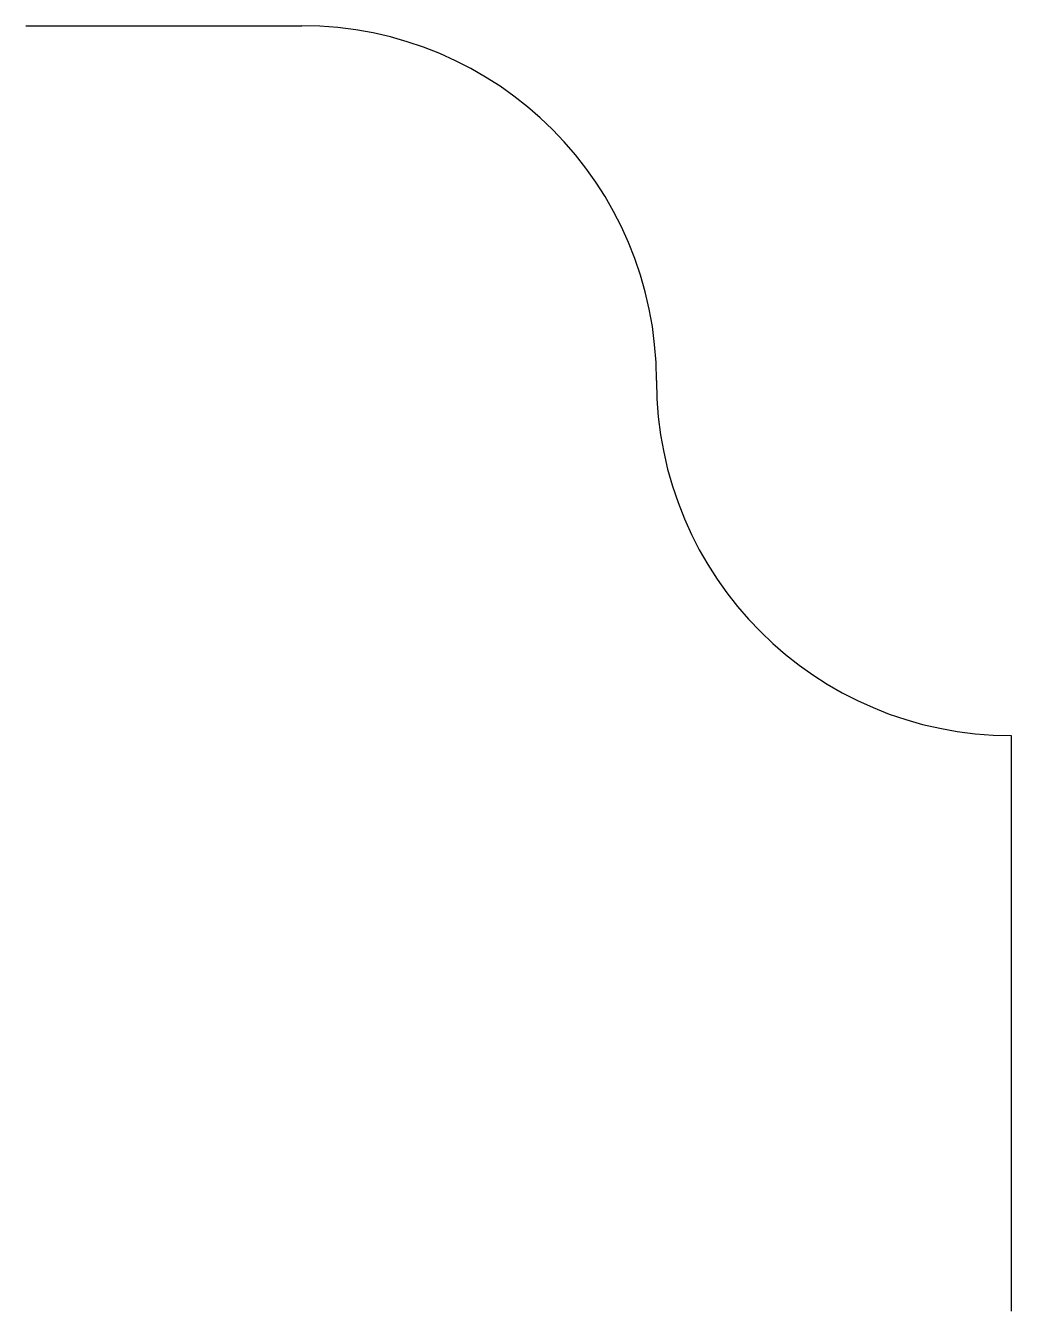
# Model space of a CAD drawing. Header units: millimetres. Extents: x 0 to 12.5, y -16.3 to 0.
import ezdxf

# ---------------------------------------------------------------- set-up
doc = ezdxf.new("R2010")
doc.units = ezdxf.units.MM
doc.layers.get('0').update_dxf_attribs({"linetype": 'CONTINUOUS'})

msp = doc.modelspace()

# ---------------------------------------------------------------- linework, layer by layer
for p, q in [((0, 0), (3.5, 0)), ((12.5, -9), (12.5, -16.3))]:
    msp.add_line(p, q)
for centre, start, end in [((3.5, -4.5), 0, 90), ((12.5, -4.5), 180, 270)]:
    msp.add_arc(centre, 4.5, start, end)

doc.saveas('drawing.dxf')
